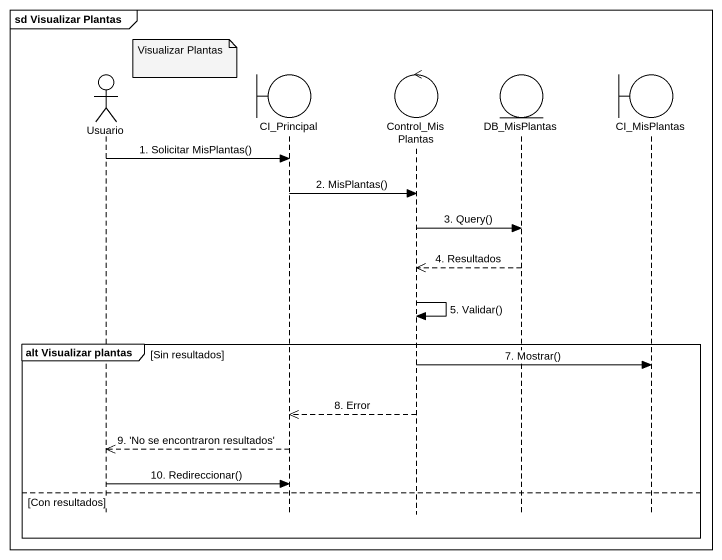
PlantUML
@startuml
mainframe sd Visualizar Plantas
hide footbox
actor Usuario
boundary CI_Principal
control Control_MisPlantas
entity DB_MisPlantas
boundary CI_MisPlantas

note right of Usuario : Visualizar Plantas
Usuario -> CI_Principal : 1. Solicitar MisPlantas()
CI_Principal -> Control_MisPlantas : 2. MisPlantas()
Control_MisPlantas -> DB_MisPlantas : 3. Query()
DB_MisPlantas -->> Control_MisPlantas : 4. Resultados
Control_MisPlantas -> Control_MisPlantas : 5. Validar()
group alt Visualizar plantas [Sin resultados]
  Control_MisPlantas -> CI_MisPlantas : 7. Mostrar()
  Control_MisPlantas -->> CI_Principal : 8. Error
  CI_Principal -->> Usuario : 9. 'No se encontraron resultados'
  Usuario -> CI_Principal : 10. Redireccionar()
else Con resultados
end
@enduml
